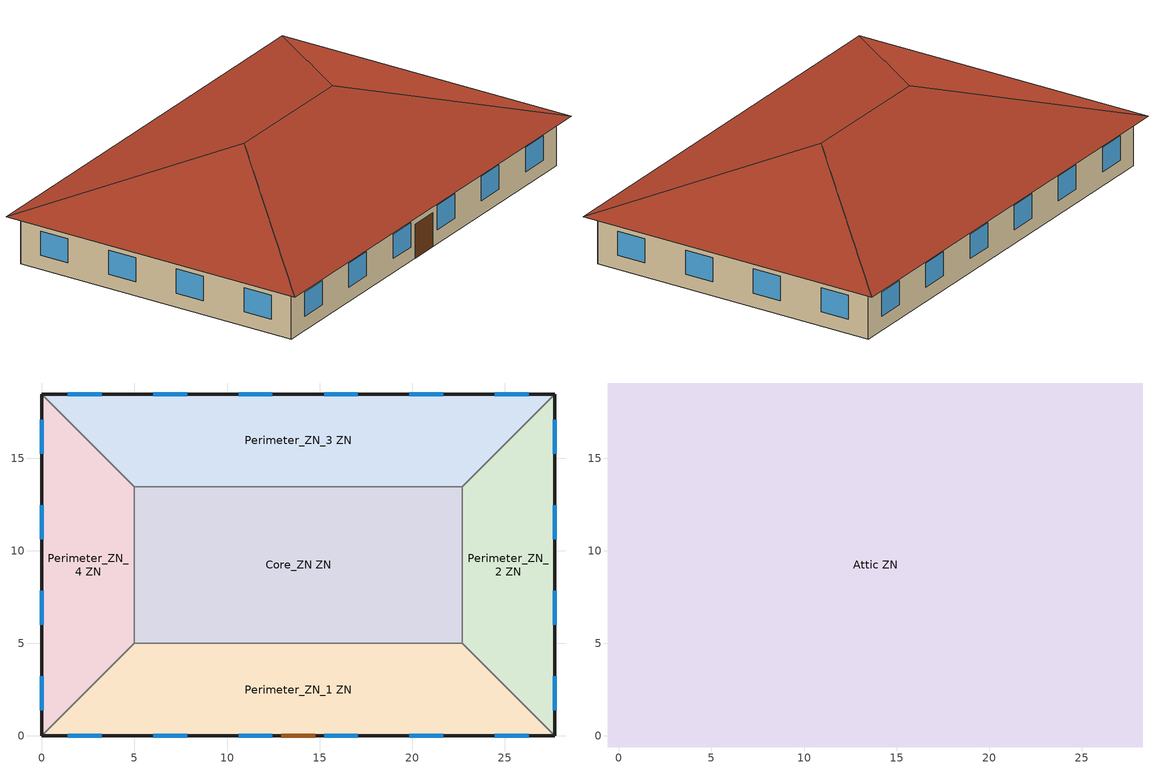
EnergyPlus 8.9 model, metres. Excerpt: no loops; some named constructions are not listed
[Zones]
Core_ZN ZN
 floor ground (Typical Insulated Carpeted 6in Slab Floor): 22.69,13.46 22.69,5 5,5 5,13.46 z0
 wall to Perimeter_ZN_2 ZN (Typical Interior Wall): 22.69,5 22.69,13.46 z0:3.05
 wall to Perimeter_ZN_3 ZN (Typical Interior Wall): 22.69,13.46 5,13.46 z0:3.05
 wall to Perimeter_ZN_1 ZN (Typical Interior Wall): 5,5 22.69,5 z0:3.05
 wall to Perimeter_ZN_4 ZN (Typical Interior Wall): 5,13.46 5,5 z0:3.05
Perimeter_ZN_1 ZN
 floor ground (Typical Insulated Carpeted 6in Slab Floor): 22.69,5 27.69,0 0,0 5,5 z0
 wall outside (Typical Insulated Wood Framed Exterior Wall R-11.24): 0,0 27.69,0 z0:3.05
 wall to Perimeter_ZN_2 ZN (Typical Interior Wall): 27.69,0 22.69,5 z0:3.05
 wall to Perimeter_ZN_4 ZN (Typical Interior Wall): 5,5 0,0 z0:3.05
 window (U 0.57 SHGC 0.49 Dbl Blue 6mm/6mm Air): 1.39,0 3.22,0 / 6.01,0 7.84,0 / 10.62,0 12.45,0 / 15.24,0 17.07,0 / 19.85,0 21.68,0 / 24.47,0 26.3,0 z0.9:2.42
 door (Typical Insulated Metal Door R-1.43): 12.93,0 14.76,0 z0:2.13
Perimeter_ZN_2 ZN
 floor ground (Typical Insulated Carpeted 6in Slab Floor): 27.69,18.46 27.69,0 22.69,5 22.69,13.46 z0
 wall outside (Typical Insulated Wood Framed Exterior Wall R-11.24): 27.69,0 27.69,18.46 z0:3.05
 wall to Perimeter_ZN_3 ZN (Typical Interior Wall): 27.69,18.46 22.69,13.46 z0:3.05
 window (U 0.57 SHGC 0.49 Dbl Blue 6mm/6mm Air): 27.69,1.39 27.69,3.22 / 27.69,6.01 27.69,7.84 / 27.69,10.62 27.69,12.45 / 27.69,15.24 27.69,17.07 z0.9:2.42
Perimeter_ZN_3 ZN
 floor ground (Typical Insulated Carpeted 6in Slab Floor): 27.69,18.46 22.69,13.46 5,13.46 0,18.46 z0
 wall outside (Typical Insulated Wood Framed Exterior Wall R-11.24): 27.69,18.46 0,18.46 z0:3.05
 wall to Perimeter_ZN_4 ZN (Typical Interior Wall): 0,18.46 5,13.46 z0:3.05
 window (U 0.57 SHGC 0.49 Dbl Blue 6mm/6mm Air): 26.3,18.46 24.47,18.46 / 21.68,18.46 19.85,18.46 / 17.07,18.46 15.24,18.46 / 12.45,18.46 10.62,18.46 / 7.84,18.46 6.01,18.46 / 3.22,18.46 1.39,18.46 z0.9:2.42
Perimeter_ZN_4 ZN
 floor ground (Typical Insulated Carpeted 6in Slab Floor): 0,18.46 5,13.46 5,5 0,0 z0
 wall outside (Typical Insulated Wood Framed Exterior Wall R-11.24): 0,18.46 0,0 z0:3.05
 window (U 0.57 SHGC 0.49 Dbl Blue 6mm/6mm Air): 0,17.07 0,15.24 / 0,12.45 0,10.62 / 0,7.84 0,6.01 / 0,3.22 0,1.39 z0.9:2.42
Attic ZN
 floor outside (Typical Insulated Exterior Mass Floor R-13.51): 28.29,19.06 28.29,-0.6 27.69,0 27.69,18.46 z3.05; 28.29,19.06 27.69,18.46 0,18.46 -0.6,19.06 z3.05; 27.69,0 28.29,-0.6 -0.6,-0.6 0,0 z3.05; -0.6,19.06 0,18.46 0,0 -0.6,-0.6 z3.05
 floor to Core_ZN ZN (Typical Interior Floor): 22.69,13.46 22.69,5 5,5 5,13.46 z3.05
 floor to Perimeter_ZN_2 ZN (Typical Interior Floor): 27.69,18.46 27.69,0 22.69,5 22.69,13.46 z3.05
 floor to Perimeter_ZN_3 ZN (Typical Interior Floor): 27.69,18.46 22.69,13.46 5,13.46 0,18.46 z3.05
 floor to Perimeter_ZN_1 ZN (Typical Interior Floor): 22.69,5 27.69,0 0,0 5,5 z3.05
 floor to Perimeter_ZN_4 ZN (Typical Interior Floor): 0,18.46 5,13.46 5,5 0,0 z3.05
 roof outside (Typical Wood Joist Attic Floor R-29.41): 18.46,9.23,6.33 28.29,-0.6,3.05 28.29,19.06,3.05; 18.46,9.23,6.33 28.29,19.06,3.05 -0.6,19.06,3.05 9.23,9.23,6.33; 9.23,9.23,6.33 -0.6,-0.6,3.05 28.29,-0.6,3.05 18.46,9.23,6.33; 9.23,9.23,6.33 -0.6,19.06,3.05 -0.6,-0.6,3.05
[MaterialProperty:GlazingSpectralData] Wavelength 1 {micron}=0.3; transmittance 1=0; front reflectance 1=0.04; back reflectance 1=0.04; Wavelength 2 {micron}=0.305; transmittance 2=0; front reflectance 2=0.04; back reflectance 2=0.04; Wavelength 3 {micron}=0.31; transmittance 3=0; front reflectance 3=0.04; back reflectance 3=0.04; Wavelength 4 {micron}=0.315; transmittance 4=0; front reflectance 4=0.04; back reflectance 4=0.04; Wavelength 5 {micron}=0.32; transmittance 5=0; front reflectance 5=0.04; back reflectance 5=0.04; Wavelength 6 {micron}=0.325; transmittance 6=0; front reflectance 6=0.04; back reflectance 6=0.04; Wavelength 7 {micron}=0.33; transmittance 7=0; front reflectance 7=0.04; back reflectance 7=0.04; Wavelength 8 {micron}=0.335; transmittance 8=0; front reflectance 8=0.04; back reflectance 8=0.04; Wavelength 9 {micron}=0.34; transmittance 9=0; front reflectance 9=0.04; back reflectance 9=0.04; Wavelength 10 {micron}=0.345; transmittance 10=0; front reflectance 10=0.04; back reflectance 10=0.04; Wavelength 11 {micron}=0.35; transmittance 11=0; front reflectance 11=0.04; back reflectance 11=0.04; Wavelength 12 {micron}=0.355; front reflectance 12=0.04; back reflectance 12=0.04; Wavelength 13 {micron}=0.36; front reflectance 13=0.04; back reflectance 13=0.04; Wavelength 14 {micron}=0.365; front reflectance 14=0.04; back reflectance 14=0.04; Wavelength 15 {micron}=0.37; front reflectance 15=0.04; back reflectance 15=0.04; Wavelength 16 {micron}=0.375; transmittance 16=0.001; front reflectance 16=0.04; back reflectance 16=0.04; Wavelength 17 {micron}=0.38; transmittance 17=0.001; front reflectance 17=0.04; back reflectance 17=0.04; Wavelength 18 {micron}=0.385; transmittance 18=0.002; front reflectance 18=0.04; back reflectance 18=0.04; Wavelength 19 {micron}=0.39; front reflectance 19=0.04; back reflectance 19=0.04; Wavelength 20 {micron}=0.395; front reflectance 20=0.041; back reflectance 20=0.041; Wavelength 21 {micron}=0.4; Wavelength 22 {micron}=0.405; Wavelength 23 {micron}=0.41; Wavelength 24 {micron}=0.415; Wavelength 25 {micron}=0.42; Wavelength 26 {micron}=0.425; Wavelength 27 {micron}=0.43; Wavelength 28 {micron}=0.435; Wavelength 29 {micron}=0.44; Wavelength 30 {micron}=0.445; Wavelength 31 {micron}=0.45; Wavelength 32 {micron}=0.455; Wavelength 33 {micron}=0.46; Wavelength 34 {micron}=0.465; Wavelength 35 {micron}=0.47; Wavelength 36 {micron}=0.475; Wavelength 37 {micron}=0.48; Wavelength 38 {micron}=0.485; Wavelength 39 {micron}=0.49; Wavelength 40 {micron}=0.495; Wavelength 41 {micron}=0.5; Wavelength 42 {micron}=0.505; Wavelength 43 {micron}=0.51; Wavelength 44 {micron}=0.515; Wavelength 45 {micron}=0.52; Wavelength 46 {micron}=0.525; Wavelength 47 {micron}=0.53; Wavelength 48 {micron}=0.535; Wavelength 49 {micron}=0.54; Wavelength 50 {micron}=0.545; Wavelength 51 {micron}=0.55; Wavelength 52 {micron}=0.555; Wavelength 53 {micron}=0.56; Wavelength 54 {micron}=0.565; Wavelength 55 {micron}=0.57; Wavelength 56 {micron}=0.575; Wavelength 57 {micron}=0.58; Wavelength 58 {micron}=0.585; Wavelength 59 {micron}=0.59; Wavelength 60 {micron}=0.595; Wavelength 61 {micron}=0.6; Wavelength 62 {micron}=0.605; Wavelength 63 {micron}=0.61; Wavelength 64 {micron}=0.615; Wavelength 65 {micron}=0.62; Wavelength 66 {micron}=0.625; Wavelength 67 {micron}=0.63; Wavelength 68 {micron}=0.635; Wavelength 69 {micron}=0.64; Wavelength 70 {micron}=0.645; Wavelength 71 {micron}=0.65; Wavelength 72 {micron}=0.655; Wavelength 73 {micron}=0.66; Wavelength 74 {micron}=0.665; Wavelength 75 {micron}=0.67; Wavelength 76 {micron}=0.675; Wavelength 77 {micron}=0.68; Wavelength 78 {micron}=0.685; Wavelength 79 {micron}=0.69; Wavelength 80 {micron}=0.695; Wavelength 81 {micron}=0.7; Wavelength 82 {micron}=0.705; Wavelength 83 {micron}=0.71; Wavelength 84 {micron}=0.715; Wavelength 85 {micron}=0.72; Wavelength 86 {micron}=0.725; Wavelength 87 {micron}=0.73; Wavelength 88 {micron}=0.735; Wavelength 89 {micron}=0.74; Wavelength 90 {micron}=0.745; Wavelength 91 {micron}=0.75; Wavelength 92 {micron}=0.755; Wavelength 93 {micron}=0.76; Wavelength 94 {micron}=0.765; Wavelength 95 {micron}=0.77; Wavelength 96 {micron}=0.775; Wavelength 97 {micron}=0.78; Wavelength 98 {micron}=0.785; front reflectance 98=0.065; back reflectance 98=0.065; Wavelength 99 {micron}=0.79; Wavelength 100 {micron}=0.795; Wavelength 101 {micron}=0.8; Wavelength 102 {micron}=0.805; Wavelength 103 {micron}=0.81; front reflectance 103=0.066; back reflectance 103=0.066; Wavelength 104 {micron}=0.815; front reflectance 104=0.066; back reflectance 104=0.066; Wavelength 105 {micron}=0.82; front reflectance 105=0.066; back reflectance 105=0.066; Wavelength 106 {micron}=0.825; front reflectance 106=0.066; back reflectance 106=0.066; Wavelength 107 {micron}=0.83; front reflectance 107=0.066; back reflectance 107=0.066; Wavelength 108 {micron}=0.835; front reflectance 108=0.066; back reflectance 108=0.066; Wavelength 109 {micron}=0.84; front reflectance 109=0.066; back reflectance 109=0.066; Wavelength 110 {micron}=0.845; front reflectance 110=0.066; back reflectance 110=0.066; Wavelength 111 {micron}=0.85; front reflectance 111=0.066; back reflectance 111=0.066; Wavelength 112 {micron}=0.855; front reflectance 112=0.066; back reflectance 112=0.066; Wavelength 113 {micron}=0.86; front reflectance 113=0.066; back reflectance 113=0.066; Wavelength 114 {micron}=0.865; front reflectance 114=0.066; back reflectance 114=0.066; Wavelength 115 {micron}=0.87; front reflectance 115=0.066; back reflectance 115=0.066; Wavelength 116 {micron}=0.875; Wavelength 117 {micron}=0.88; Wavelength 118 {micron}=0.885; Wavelength 119 {micron}=0.89; Wavelength 120 {micron}=0.895; Wavelength 121 {micron}=0.9; front reflectance 121=0.065; back reflectance 121=0.065; Wavelength 122 {micron}=0.905; Wavelength 123 {micron}=0.91; Wavelength 124 {micron}=0.915; front reflectance 124=0.064; back reflectance 124=0.064; Wavelength 125 {micron}=0.92; front reflectance 125=0.064; back reflectance 125=0.064; Wavelength 126 {micron}=0.925; Wavelength 127 {micron}=0.93; Wavelength 128 {micron}=0.935; Wavelength 129 {micron}=0.94; Wavelength 130 {micron}=0.945; front reflectance 130=0.063; back reflectance 130=0.063; Wavelength 131 {micron}=0.95; front reflectance 131=0.063; back reflectance 131=0.063; Wavelength 132 {micron}=0.955; Wavelength 133 {micron}=0.96; Wavelength 134 {micron}=0.965; Wavelength 135 {micron}=0.97; front reflectance 135=0.062; back reflectance 135=0.062; Wavelength 136 {micron}=0.975; Wavelength 137 {micron}=0.98; Wavelength 138 {micron}=0.985; Wavelength 139 {micron}=0.99; Wavelength 140 {micron}=0.995; Wavelength 141 {micron}=1; front reflectance 141=0.061; back reflectance 141=0.061; Wavelength 142 {micron}=1.005; Wavelength 143 {micron}=1.01; Wavelength 144 {micron}=1.015; Wavelength 145 {micron}=1.02; Wavelength 146 {micron}=1.025; Wavelength 147 {micron}=1.03; Wavelength 148 {micron}=1.035; Wavelength 149 {micron}=1.04; Wavelength 150 {micron}=1.045; Wavelength 151 {micron}=1.05; Wavelength 152 {micron}=1.055; Wavelength 153 {micron}=1.06; Wavelength 154 {micron}=1.065; Wavelength 155 {micron}=1.07; front reflectance 155=0.062; back reflectance 155=0.062; Wavelength 156 {micron}=1.075; Wavelength 157 {micron}=1.08; Wavelength 158 {micron}=1.085; Wavelength 159 {micron}=1.09; front reflectance 159=0.063; back reflectance 159=0.063; Wavelength 160 {micron}=1.095; Wavelength 161 {micron}=1.1; Wavelength 162 {micron}=1.105; Wavelength 163 {micron}=1.11; front reflectance 163=0.064; back reflectance 163=0.064; Wavelength 164 {micron}=1.115; Wavelength 165 {micron}=1.12; Wavelength 166 {micron}=1.125; Wavelength 167 {micron}=1.13; front reflectance 167=0.065; back reflectance 167=0.065; Wavelength 168 {micron}=1.135; front reflectance 168=0.065; back reflectance 168=0.065; Wavelength 169 {micron}=1.14; front reflectance 169=0.065; back reflectance 169=0.065; Wavelength 170 {micron}=1.145; transmittance 170=0.637; front reflectance 170=0.065; back reflectance 170=0.065; Wavelength 171 {micron}=1.15; transmittance 171=0.634; front reflectance 171=0.065; back reflectance 171=0.065; Wavelength 172 {micron}=1.155; transmittance 172=0.632; front reflectance 172=0.065; back reflectance 172=0.065; Wavelength 173 {micron}=1.16; transmittance 173=0.632; front reflectance 173=0.065; back reflectance 173=0.065; Wavelength 174 {micron}=1.165; transmittance 174=0.631; front reflectance 174=0.065; back reflectance 174=0.065; Wavelength 175 {micron}=1.17; transmittance 175=0.627; front reflectance 175=0.065; back reflectance 175=0.065; Wavelength 176 {micron}=1.175; transmittance 176=0.624; front reflectance 176=0.065; back reflectance 176=0.065; Wavelength 177 {micron}=1.18; transmittance 177=0.618; front reflectance 177=0.065; back reflectance 177=0.065; Wavelength 178 {micron}=1.185; transmittance 178=0.611; front reflectance 178=0.064; back reflectance 178=0.064; Wavelength 179 {micron}=1.19; transmittance 179=0.601; front reflectance 179=0.064; back reflectance 179=0.064; Wavelength 180 {micron}=1.195; transmittance 180=0.6; front reflectance 180=0.064; back reflectance 180=0.064; Wavelength 181 {micron}=1.2; transmittance 181=0.605; front reflectance 181=0.064; back reflectance 181=0.064; Wavelength 182 {micron}=1.205; transmittance 182=0.611; front reflectance 182=0.064; back reflectance 182=0.064; Wavelength 183 {micron}=1.21; transmittance 183=0.619; front reflectance 183=0.065; back reflectance 183=0.065; Wavelength 184 {micron}=1.215; transmittance 184=0.625; front reflectance 184=0.065; back reflectance 184=0.065; Wavelength 185 {micron}=1.22; transmittance 185=0.634; front reflectance 185=0.065; back reflectance 185=0.065; Wavelength 186 {micron}=1.225; transmittance 186=0.64; front reflectance 186=0.066; back reflectance 186=0.066; Wavelength 187 {micron}=1.23; transmittance 187=0.644; front reflectance 187=0.066; back reflectance 187=0.066; Wavelength 188 {micron}=1.235; transmittance 188=0.647; front reflectance 188=0.066; back reflectance 188=0.066; Wavelength 189 {micron}=1.24; transmittance 189=0.65; front reflectance 189=0.066; back reflectance 189=0.066; Wavelength 190 {micron}=1.245; transmittance 190=0.653; front reflectance 190=0.066; back reflectance 190=0.066; Wavelength 191 {micron}=1.25; transmittance 191=0.656; front reflectance 191=0.066; back reflectance 191=0.066; Wavelength 192 {micron}=1.255; transmittance 192=0.658; front reflectance 192=0.066; back reflectance 192=0.066; Wavelength 193 {micron}=1.26; transmittance 193=0.661; front reflectance 193=0.066; back reflectance 193=0.066; Wavelength 194 {micron}=1.265; transmittance 194=0.662; front reflectance 194=0.066; back reflectance 194=0.066; Wavelength 195 {micron}=1.27; transmittance 195=0.667; front reflectance 195=0.067; back reflectance 195=0.067; Wavelength 196 {micron}=1.275; transmittance 196=0.668; front reflectance 196=0.067; back reflectance 196=0.067; Wavelength 197 {micron}=1.28; transmittance 197=0.671; front reflectance 197=0.067; back reflectance 197=0.067; Wavelength 198 {micron}=1.285; transmittance 198=0.675; front reflectance 198=0.067; back reflectance 198=0.067; Wavelength 199 {micron}=1.29; transmittance 199=0.678; front reflectance 199=0.067; back reflectance 199=0.067; Wavelength 200 {micron}=1.295; transmittance 200=0.679; front reflectance 200=0.067; back reflectance 200=0.067; Wavelength 201 {micron}=1.3; transmittance 201=0.682; front reflectance 201=0.067; back reflectance 201=0.067; Wavelength 202 {micron}=1.305; transmittance 202=0.684; front reflectance 202=0.067; back reflectance 202=0.067; Wavelength 203 {micron}=1.31; transmittance 203=0.687; front reflectance 203=0.067; back reflectance 203=0.067; Wavelength 204 {micron}=1.315; transmittance 204=0.689; front reflectance 204=0.068; back reflectance 204=0.068; Wavelength 205 {micron}=1.32; transmittance 205=0.692; front reflectance 205=0.068; back reflectance 205=0.068; Wavelength 206 {micron}=1.325; transmittance 206=0.693; front reflectance 206=0.068; back reflectance 206=0.068; Wavelength 207 {micron}=1.33; transmittance 207=0.695; front reflectance 207=0.068; back reflectance 207=0.068; Wavelength 208 {micron}=1.335; transmittance 208=0.697; front reflectance 208=0.068; back reflectance 208=0.068; Wavelength 209 {micron}=1.34; transmittance 209=0.698; front reflectance 209=0.068; back reflectance 209=0.068; Wavelength 210 {micron}=1.345; transmittance 210=0.698; front reflectance 210=0.068; back reflectance 210=0.068; Wavelength 211 {micron}=1.35; transmittance 211=0.698; front reflectance 211=0.068; back reflectance 211=0.068; Wavelength 212 {micron}=1.355; transmittance 212=0.695; front reflectance 212=0.068; back reflectance 212=0.068; Wavelength 213 {micron}=1.36; transmittance 213=0.692; front reflectance 213=0.068; back reflectance 213=0.068; Wavelength 214 {micron}=1.365; transmittance 214=0.692; front reflectance 214=0.068; back reflectance 214=0.068; Wavelength 215 {micron}=1.37; transmittance 215=0.687; front reflectance 215=0.067; back reflectance 215=0.067; Wavelength 216 {micron}=1.375; transmittance 216=0.682; front reflectance 216=0.067; back reflectance 216=0.067; Wavelength 217 {micron}=1.38; transmittance 217=0.676; front reflectance 217=0.067; back reflectance 217=0.067; Wavelength 218 {micron}=1.385; transmittance 218=0.678; front reflectance 218=0.067; back reflectance 218=0.067; Wavelength 219 {micron}=1.39; transmittance 219=0.676; front reflectance 219=0.067; back reflectance 219=0.067; Wavelength 220 {micron}=1.395; transmittance 220=0.675; front reflectance 220=0.067; back reflectance 220=0.067; Wavelength 221 {micron}=1.4; transmittance 221=0.676; front reflectance 221=0.067; back reflectance 221=0.067; Wavelength 222 {micron}=1.405; transmittance 222=0.675; front reflectance 222=0.067; back reflectance 222=0.067; Wavelength 223 {micron}=1.41; transmittance 223=0.671; front reflectance 223=0.067; back reflectance 223=0.067; Wavelength 224 {micron}=1.415; transmittance 224=0.67; front reflectance 224=0.067; back reflectance 224=0.067; Wavelength 225 {micron}=1.42; transmittance 225=0.673; front reflectance 225=0.067; back reflectance 225=0.067; Wavelength 226 {micron}=1.425; transmittance 226=0.671; front reflectance 226=0.067; back reflectance 226=0.067; Wavelength 227 {micron}=1.43; transmittance 227=0.668; front reflectance 227=0.067; back reflectance 227=0.067; Wavelength 228 {micron}=1.435; transmittance 228=0.67; front reflectance 228=0.067; back reflectance 228=0.067; Wavelength 229 {micron}=1.44; transmittance 229=0.67; front reflectance 229=0.067; back reflectance 229=0.067; Wavelength 230 {micron}=1.445; transmittance 230=0.668; front reflectance 230=0.067; back reflectance 230=0.067; Wavelength 231 {micron}=1.45; transmittance 231=0.67; front reflectance 231=0.067; back reflectance 231=0.067; Wavelength 232 {micron}=1.455; transmittance 232=0.67; front reflectance 232=0.067; back reflectance 232=0.067; Wavelength 233 {micron}=1.46; transmittance 233=0.673; front reflectance 233=0.067; back reflectance 233=0.067; Wavelength 234 {micron}=1.465; transmittance 234=0.676; front reflectance 234=0.067; back reflectance 234=0.067; Wavelength 235 {micron}=1.47; transmittance 235=0.681; front reflectance 235=0.067; back reflectance 235=0.067; Wavelength 236 {micron}=1.475; transmittance 236=0.684; front reflectance 236=0.067; back reflectance 236=0.067; Wavelength 237 {micron}=1.48; transmittance 237=0.689; front reflectance 237=0.068; back reflectance 237=0.068; Wavelength 238 {micron}=1.485; transmittance 238=0.69; front reflectance 238=0.068; back reflectance 238=0.068; Wavelength 239 {micron}=1.49; transmittance 239=0.695; front reflectance 239=0.068; back reflectance 239=0.068; Wavelength 240 {micron}=1.495; transmittance 240=0.698; front reflectance 240=0.068; back reflectance 240=0.068; Wavelength 241 {micron}=1.5; transmittance 241=0.703; front reflectance 241=0.068; back reflectance 241=0.068; Wavelength 242 {micron}=1.505; transmittance 242=0.706; front reflectance 242=0.068; back reflectance 242=0.068; Wavelength 243 {micron}=1.51; transmittance 243=0.711; front reflectance 243=0.068; back reflectance 243=0.068; Wavelength 244 {micron}=1.515; transmittance 244=0.714; front reflectance 244=0.069; back reflectance 244=0.069; Wavelength 245 {micron}=1.52; transmittance 245=0.718; front reflectance 245=0.069; back reflectance 245=0.069; Wavelength 246 {micron}=1.525; transmittance 246=0.719; front reflectance 246=0.069; back reflectance 246=0.069; Wavelength 247 {micron}=1.53; transmittance 247=0.724; front reflectance 247=0.069; back reflectance 247=0.069; Wavelength 248 {micron}=1.535; transmittance 248=0.724; front reflectance 248=0.069; back reflectance 248=0.069; Wavelength 249 {micron}=1.54; transmittance 249=0.728; front reflectance 249=0.069; back reflectance 249=0.069; Wavelength 250 {micron}=1.545; transmittance 250=0.728; front reflectance 250=0.069; back reflectance 250=0.069; Wavelength 251 {micron}=1.55; transmittance 251=0.728; front reflectance 251=0.069; back reflectance 251=0.069; Wavelength 252 {micron}=1.555; transmittance 252=0.728; front reflectance 252=0.069; back reflectance 252=0.069; Wavelength 253 {micron}=1.56; transmittance 253=0.728; front reflectance 253=0.069; back reflectance 253=0.069; Wavelength 254 {micron}=1.565; transmittance 254=0.728; front reflectance 254=0.069; back reflectance 254=0.069; Wavelength 255 {micron}=1.57; transmittance 255=0.728; front reflectance 255=0.069; back reflectance 255=0.069; Wavelength 256 {micron}=1.575; transmittance 256=0.728; front reflectance 256=0.069; back reflectance 256=0.069; Wavelength 257 {micron}=1.58; transmittance 257=0.729; front reflectance 257=0.069; back reflectance 257=0.069; Wavelength 258 {micron}=1.585; transmittance 258=0.731; front reflectance 258=0.069; back reflectance 258=0.069; Wavelength 259 {micron}=1.59; transmittance 259=0.733; front reflectance 259=0.069; back reflectance 259=0.069; Wavelength 260 {micron}=1.595; transmittance 260=0.735; front reflectance 260=0.069; back reflectance 260=0.069; Wavelength 261 {micron}=1.6; transmittance 261=0.736; front reflectance 261=0.069; back reflectance 261=0.069; Wavelength 262 {micron}=1.605; transmittance 262=0.738; front reflectance 262=0.07; back reflectance 262=0.07; Wavelength 263 {micron}=1.61; transmittance 263=0.74; front reflectance 263=0.07; back reflectance 263=0.07; Wavelength 264 {micron}=1.615; transmittance 264=0.741; front reflectance 264=0.07; back reflectance 264=0.07; Wavelength 265 {micron}=1.62; transmittance 265=0.741; front reflectance 265=0.07; back reflectance 265=0.07; Wavelength 266 {micron}=1.625; transmittance 266=0.741; front reflectance 266=0.07; back reflectance 266=0.07; Wavelength 267 {micron}=1.63; transmittance 267=0.741; front reflectance 267=0.07; back reflectance 267=0.07; Wavelength 268 {micron}=1.635; transmittance 268=0.741; front reflectance 268=0.07; back reflectance 268=0.07; Wavelength 269 {micron}=1.64; transmittance 269=0.741; front reflectance 269=0.07; back reflectance 269=0.07; Wavelength 270 {micron}=1.645; transmittance 270=0.743; front reflectance 270=0.07; back reflectance 270=0.07; Wavelength 271 {micron}=1.65; transmittance 271=0.741; front reflectance 271=0.07; back reflectance 271=0.07; Wavelength 272 {micron}=1.655; transmittance 272=0.74; front reflectance 272=0.07; back reflectance 272=0.07; Wavelength 273 {micron}=1.66; transmittance 273=0.736; front reflectance 273=0.069; back reflectance 273=0.069; Wavelength 274 {micron}=1.665; transmittance 274=0.735; front reflectance 274=0.069; back reflectance 274=0.069; Wavelength 275 {micron}=1.67; transmittance 275=0.724; front reflectance 275=0.069; back reflectance 275=0.069; Wavelength 276 {micron}=1.675; transmittance 276=0.716; front reflectance 276=0.069; back reflectance 276=0.069; Wavelength 277 {micron}=1.68; transmittance 277=0.698; front reflectance 277=0.068; back reflectance 277=0.068; Wavelength 278 {micron}=1.685; transmittance 278=0.673; front reflectance 278=0.067; back reflectance 278=0.067; Wavelength 279 {micron}=1.69; transmittance 279=0.608; front reflectance 279=0.064; back reflectance 279=0.064; Wavelength 280 {micron}=1.695; transmittance 280=0.574; front reflectance 280=0.063; back reflectance 280=0.063; Wavelength 281 {micron}=1.7; transmittance 281=0.521; front reflectance 281=0.061; back reflectance 281=0.061; Wavelength 282 {micron}=1.705; transmittance 282=0.493; front reflectance 282=0.06; back reflectance 282=0.06; Wavelength 283 {micron}=1.71; transmittance 283=0.499; front reflectance 283=0.06; back reflectance 283=0.06; Wavelength 284 {micron}=1.715; transmittance 284=0.507; front reflectance 284=0.06; back reflectance 284=0.06; Wavelength 285 {micron}=1.72; transmittance 285=0.512; front reflectance 285=0.06; back reflectance 285=0.06; Wavelength 286 {micron}=1.725; transmittance 286=0.526; front reflectance 286=0.061; back reflectance 286=0.061; Wavelength 287 {micron}=1.73; transmittance 287=0.548; front reflectance 287=0.062; back reflectance 287=0.062; Wavelength 288 {micron}=1.735; transmittance 288=0.546; front reflectance 288=0.062; back reflectance 288=0.062; Wavelength 289 {micron}=1.74; transmittance 289=0.533; front reflectance 289=0.061; back reflectance 289=0.061; Wavelength 290 {micron}=1.745; transmittance 290=0.527; front reflectance 290=0.061; back reflectance 290=0.061; Wavelength 291 {micron}=1.75; transmittance 291=0.522; front reflectance 291=0.061; back reflectance 291=0.061; Wavelength 292 {micron}=1.755; transmittance 292=0.53; front reflectance 292=0.061; back reflectance 292=0.061; Wavelength 293 {micron}=1.76; transmittance 293=0.552; front reflectance 293=0.062; back reflectance 293=0.062; Wavelength 294 {micron}=1.765; transmittance 294=0.568; front reflectance 294=0.063; back reflectance 294=0.063; Wavelength 295 {micron}=1.77; transmittance 295=0.589; front reflectance 295=0.064; back reflectance 295=0.064; Wavelength 296 {micron}=1.775; transmittance 296=0.6; front reflectance 296=0.064; back reflectance 296=0.064; Wavelength 297 {micron}=1.78; transmittance 297=0.619; front reflectance 297=0.065; back reflectance 297=0.065; Wavelength 298 {micron}=1.785; transmittance 298=0.625; front reflectance 298=0.065; back reflectance 298=0.065; Wavelength 299 {micron}=1.79; transmittance 299=0.63; front reflectance 299=0.065; back reflectance 299=0.065; Wavelength 300 {micron}=1.795; transmittance 300=0.632; front reflectance 300=0.065; back reflectance 300=0.065; Wavelength 301 {micron}=1.8; transmittance 301=0.635; front reflectance 301=0.065; back reflectance 301=0.065; Wavelength 302 {micron}=1.805; transmittance 302=0.637; front reflectance 302=0.065; back reflectance 302=0.065; Wavelength 303 {micron}=1.81; transmittance 303=0.638; front reflectance 303=0.066; back reflectance 303=0.066; Wavelength 304 {micron}=1.815; transmittance 304=0.638; front reflectance 304=0.066; back reflectance 304=0.066; Wavelength 305 {micron}=1.82; transmittance 305=0.638; front reflectance 305=0.066; back reflectance 305=0.066; Wavelength 306 {micron}=1.825; transmittance 306=0.64; front reflectance 306=0.066; back reflectance 306=0.066; Wavelength 307 {micron}=1.83; transmittance 307=0.646; front reflectance 307=0.066; back reflectance 307=0.066; Wavelength 308 {micron}=1.835; transmittance 308=0.649; front reflectance 308=0.066; back reflectance 308=0.066; Wavelength 309 {micron}=1.84; transmittance 309=0.656; front reflectance 309=0.066; back reflectance 309=0.066; Wavelength 310 {micron}=1.845; transmittance 310=0.658; front reflectance 310=0.066; back reflectance 310=0.066; Wavelength 311 {micron}=1.85; transmittance 311=0.667; front reflectance 311=0.067; back reflectance 311=0.067; Wavelength 312 {micron}=1.855; transmittance 312=0.673; front reflectance 312=0.067; back reflectance 312=0.067; Wavelength 313 {micron}=1.86; transmittance 313=0.681; front reflectance 313=0.067; back reflectance 313=0.067; Wavelength 314 {micron}=1.865; transmittance 314=0.681; front reflectance 314=0.067; back reflectance 314=0.067; Wavelength 315 {micron}=1.87; transmittance 315=0.684; front reflectance 315=0.067; back reflectance 315=0.067; Wavelength 316 {micron}=1.875; transmittance 316=0.687; front reflectance 316=0.067; back reflectance 316=0.067; Wavelength 317 {micron}=1.88; transmittance 317=0.687; front reflectance 317=0.067; back reflectance 317=0.067; Wavelength 318 {micron}=1.885; transmittance 318=0.685; front reflectance 318=0.067; back reflectance 318=0.067; Wavelength 319 {micron}=1.89; transmittance 319=0.685; front reflectance 319=0.067; back reflectance 319=0.067; Wavelength 320 {micron}=1.895; transmittance 320=0.685; front reflectance 320=0.067; back reflectance 320=0.067; Wavelength 321 {micron}=1.9; transmittance 321=0.689; front reflectance 321=0.068; back reflectance 321=0.068; Wavelength 322 {micron}=1.905; transmittance 322=0.682; front reflectance 322=0.067; back reflectance 322=0.067; Wavelength 323 {micron}=1.91; transmittance 323=0.682; front reflectance 323=0.067; back reflectance 323=0.067; Wavelength 324 {micron}=1.915; transmittance 324=0.679; front reflectance 324=0.067; back reflectance 324=0.067; Wavelength 325 {micron}=1.92; transmittance 325=0.681; front reflectance 325=0.067; back reflectance 325=0.067; Wavelength 326 {micron}=1.925; transmittance 326=0.678; front reflectance 326=0.067; back reflectance 326=0.067; Wavelength 327 {micron}=1.93; transmittance 327=0.679; front reflectance 327=0.067; back reflectance 327=0.067; Wavelength 328 {micron}=1.935; transmittance 328=0.679; front reflectance 328=0.067; back reflectance 328=0.067; Wavelength 329 {micron}=1.94; transmittance 329=0.679; front reflectance 329=0.067; back reflectance 329=0.067; Wavelength 330 {micron}=1.945; transmittance 330=0.681; front reflectance 330=0.067; back reflectance 330=0.067; Wavelength 331 {micron}=1.95; transmittance 331=0.684; front reflectance 331=0.067; back reflectance 331=0.067; Wavelength 332 {micron}=1.955; transmittance 332=0.685; front reflectance 332=0.067; back reflectance 332=0.067; Wavelength 333 {micron}=1.96; transmittance 333=0.687; front reflectance 333=0.067; back reflectance 333=0.067; Wavelength 334 {micron}=1.965; transmittance 334=0.685; front reflectance 334=0.067; back reflectance 334=0.067; Wavelength 335 {micron}=1.97; transmittance 335=0.685; front reflectance 335=0.067; back reflectance 335=0.067; Wavelength 336 {micron}=1.975; transmittance 336=0.687; front reflectance 336=0.067; back reflectance 336=0.067; Wavelength 337 {micron}=1.98; transmittance 337=0.684; front reflectance 337=0.067; back reflectance 337=0.067; Wavelength 338 {micron}=1.985; transmittance 338=0.684; front reflectance 338=0.067; back reflectance 338=0.067; Wavelength 339 {micron}=1.99; transmittance 339=0.682; front reflectance 339=0.067; back reflectance 339=0.067; Wavelength 340 {micron}=1.995; transmittance 340=0.681; front reflectance 340=0.067; back reflectance 340=0.067; Wavelength 341 {micron}=2; transmittance 341=0.678; front reflectance 341=0.067; back reflectance 341=0.067; Wavelength 342 {micron}=2.005; transmittance 342=0.673; front reflectance 342=0.067; back reflectance 342=0.067; Wavelength 343 {micron}=2.01; transmittance 343=0.662; front reflectance 343=0.066; back reflectance 343=0.066; Wavelength 344 {micron}=2.015; transmittance 344=0.655; front reflectance 344=0.066; back reflectance 344=0.066; Wavelength 345 {micron}=2.02; transmittance 345=0.646; front reflectance 345=0.066; back reflectance 345=0.066; Wavelength 346 {micron}=2.025; transmittance 346=0.638; front reflectance 346=0.066; back reflectance 346=0.066; Wavelength 347 {micron}=2.03; transmittance 347=0.63; front reflectance 347=0.065; back reflectance 347=0.065; Wavelength 348 {micron}=2.035; transmittance 348=0.622; front reflectance 348=0.065; back reflectance 348=0.065; Wavelength 349 {micron}=2.04; transmittance 349=0.614; front reflectance 349=0.065; back reflectance 349=0.065; Wavelength 350 {micron}=2.045; transmittance 350=0.608; front reflectance 350=0.064; back reflectance 350=0.064; Wavelength 351 {micron}=2.05; transmittance 351=0.598; front reflectance 351=0.064; back reflectance 351=0.064; Wavelength 352 {micron}=2.055; transmittance 352=0.593; front reflectance 352=0.064; back reflectance 352=0.064; Wavelength 353 {micron}=2.06; transmittance 353=0.582; front reflectance 353=0.063; back reflectance 353=0.063; Wavelength 354 {micron}=2.065; transmittance 354=0.575; front reflectance 354=0.063; back reflectance 354=0.063; Wavelength 355 {micron}=2.07; transmittance 355=0.569; front reflectance 355=0.063; back reflectance 355=0.063; Wavelength 356 {micron}=2.075; transmittance 356=0.568; front reflectance 356=0.063; back reflectance 356=0.063; Wavelength 357 {micron}=2.08; transmittance 357=0.565; front reflectance 357=0.063; back reflectance 357=0.063; Wavelength 358 {micron}=2.085; transmittance 358=0.565; front reflectance 358=0.063; back reflectance 358=0.063; Wavelength 359 {micron}=2.09; transmittance 359=0.566; front reflectance 359=0.063; back reflectance 359=0.063; Wavelength 360 {micron}=2.095; transmittance 360=0.566; front reflectance 360=0.063; back reflectance 360=0.063; Wavelength 361 {micron}=2.1; transmittance 361=0.57; front reflectance 361=0.063; back reflectance 361=0.063; Wavelength 362 {micron}=2.105; transmittance 362=0.571; front reflectance 362=0.063; back reflectance 362=0.063; Wavelength 363 {micron}=2.11; transmittance 363=0.575; front reflectance 363=0.063; back reflectance 363=0.063; Wavelength 364 {micron}=2.115; transmittance 364=0.577; front reflectance 364=0.063; back reflectance 364=0.063; Wavelength 365 {micron}=2.12; transmittance 365=0.581; front reflectance 365=0.063; back reflectance 365=0.063; Wavelength 366 {micron}=2.125; transmittance 366=0.582; front reflectance 366=0.063; back reflectance 366=0.063; Wavelength 367 {micron}=2.13; transmittance 367=0.582; front reflectance 367=0.063; back reflectance 367=0.063; Wavelength 368 {micron}=2.135; transmittance 368=0.581; front reflectance 368=0.063; back reflectance 368=0.063; Wavelength 369 {micron}=2.14; transmittance 369=0.582; front reflectance 369=0.063; back reflectance 369=0.063; Wavelength 370 {micron}=2.145; transmittance 370=0.583; front reflectance 370=0.063; back reflectance 370=0.063; Wavelength 371 {micron}=2.15; transmittance 371=0.586; front reflectance 371=0.063; back reflectance 371=0.063; Wavelength 372 {micron}=2.155; transmittance 372=0.585; front reflectance 372=0.063; back reflectance 372=0.063; Wavelength 373 {micron}=2.16; transmittance 373=0.585; front reflectance 373=0.063; back reflectance 373=0.063; Wavelength 374 {micron}=2.165; transmittance 374=0.585; front reflectance 374=0.063; back reflectance 374=0.063; Wavelength 375 {micron}=2.17; transmittance 375=0.585; front reflectance 375=0.063; back reflectance 375=0.063; Wavelength 376 {micron}=2.175; transmittance 376=0.585; front reflectance 376=0.063; back reflectance 376=0.063; Wavelength 377 {micron}=2.18; transmittance 377=0.583; front reflectance 377=0.063; back reflectance 377=0.063; Wavelength 378 {micron}=2.185; transmittance 378=0.581; front reflectance 378=0.063; back reflectance 378=0.063; Wavelength 379 {micron}=2.19; transmittance 379=0.573; front reflectance 379=0.063; back reflectance 379=0.063; Wavelength 380 {micron}=2.195; transmittance 380=0.569; front reflectance 380=0.063; back reflectance 380=0.063; Wavelength 381 {micron}=2.2; transmittance 381=0.56; front reflectance 381=0.062; back reflectance 381=0.062; Wavelength 382 {micron}=2.205; transmittance 382=0.556; front reflectance 382=0.062; back reflectance 382=0.062; Wavelength 383 {micron}=2.21; transmittance 383=0.551; front reflectance 383=0.062; back reflectance 383=0.062; Wavelength 384 {micron}=2.215; transmittance 384=0.545; front reflectance 384=0.062; back reflectance 384=0.062; Wavelength 385 {micron}=2.22; transmittance 385=0.532; front reflectance 385=0.061; back reflectance 385=0.061; Wavelength 386 {micron}=2.225; transmittance 386=0.521; front reflectance 386=0.061; back reflectance 386=0.061; Wavelength 387 {micron}=2.23; transmittance 387=0.505; front reflectance 387=0.06; back reflectance 387=0.06; Wavelength 388 {micron}=2.235; transmittance 388=0.486; front reflectance 388=0.059; back reflectance 388=0.059; Wavelength 389 {micron}=2.24; transmittance 389=0.456; front reflectance 389=0.058; back reflectance 389=0.058; Wavelength 390 {micron}=2.245; transmittance 390=0.429; front reflectance 390=0.057; back reflectance 390=0.057; Wavelength 391 {micron}=2.25; transmittance 391=0.375; front reflectance 391=0.055; back reflectance 391=0.055; Wavelength 392 {micron}=2.255; transmittance 392=0.33; front reflectance 392=0.053; back reflectance 392=0.053; Wavelength 393 {micron}=2.26; transmittance 393=0.263; front reflectance 393=0.051; back reflectance 393=0.051; Wavelength 394 {micron}=2.265; transmittance 394=0.22; front reflectance 394=0.049; back reflectance 394=0.049; Wavelength 395 {micron}=2.27; transmittance 395=0.167; front reflectance 395=0.047; back reflectance 395=0.047; Wavelength 396 {micron}=2.275; transmittance 396=0.142; front reflectance 396=0.046; back reflectance 396=0.046; Wavelength 397 {micron}=2.28; transmittance 397=0.111; front reflectance 397=0.044; back reflectance 397=0.044; Wavelength 398 {micron}=2.285; transmittance 398=0.093; front reflectance 398=0.044; back reflectance 398=0.044; Wavelength 399 {micron}=2.29; transmittance 399=0.076; front reflectance 399=0.043; back reflectance 399=0.043; Wavelength 400 {micron}=2.295; transmittance 400=0.063; front reflectance 400=0.043; back reflectance 400=0.043; Wavelength 401 {micron}=2.3; transmittance 401=0.052; front reflectance 401=0.042; back reflectance 401=0.042; Wavelength 402 {micron}=2.305; transmittance 402=0.049; front reflectance 402=0.042; back reflectance 402=0.042; Wavelength 403 {micron}=2.31; transmittance 403=0.057; front reflectance 403=0.042; back reflectance 403=0.042; Wavelength 404 {micron}=2.315; transmittance 404=0.068; front reflectance 404=0.043; back reflectance 404=0.043; Wavelength 405 {micron}=2.32; transmittance 405=0.084; front reflectance 405=0.043; back reflectance 405=0.043; Wavelength 406 {micron}=2.325; transmittance 406=0.089; front reflectance 406=0.044; back reflectance 406=0.044; Wavelength 407 {micron}=2.33; transmittance 407=0.097; front reflectance 407=0.044; back reflectance 407=0.044; Wavelength 408 {micron}=2.335; transmittance 408=0.099; front reflectance 408=0.044; back reflectance 408=0.044; Wavelength 409 {micron}=2.34; transmittance 409=0.1; front reflectance 409=0.044; back reflectance 409=0.044; Wavelength 410 {micron}=2.345; transmittance 410=0.1; front reflectance 410=0.044; back reflectance 410=0.044; Wavelength 411 {micron}=2.35; transmittance 411=0.101; front reflectance 411=0.044; back reflectance 411=0.044; Wavelength 412 {micron}=2.355; transmittance 412=0.11; front reflectance 412=0.044; back reflectance 412=0.044; Wavelength 413 {micron}=2.36; transmittance 413=0.121; front reflectance 413=0.045; back reflectance 413=0.045; Wavelength 414 {micron}=2.365; transmittance 414=0.125; front reflectance 414=0.045; back reflectance 414=0.045; Wavelength 415 {micron}=2.37; transmittance 415=0.13; front reflectance 415=0.045; back reflectance 415=0.045; Wavelength 416 {micron}=2.375; transmittance 416=0.132; front reflectance 416=0.045; back reflectance 416=0.045; Wavelength 417 {micron}=2.38; transmittance 417=0.131; front reflectance 417=0.045; back reflectance 417=0.045; Wavelength 418 {micron}=2.385; transmittance 418=0.131; front reflectance 418=0.045; back reflectance 418=0.045; Wavelength 419 {micron}=2.39; transmittance 419=0.134; front reflectance 419=0.045; back reflectance 419=0.045; Wavelength 420 {micron}=2.395; transmittance 420=0.138; front reflectance 420=0.046; back reflectance 420=0.046; Wavelength 421 {micron}=2.4; transmittance 421=0.143; front reflectance 421=0.046; back reflectance 421=0.046; Wavelength 422 {micron}=2.405; transmittance 422=0.148; front reflectance 422=0.046; back reflectance 422=0.046; Wavelength 423 {micron}=2.41; transmittance 423=0.153; front reflectance 423=0.046; back reflectance 423=0.046; Wavelength 424 {micron}=2.415; transmittance 424=0.152; front reflectance 424=0.046; back reflectance 424=0.046; Wavelength 425 {micron}=2.42; transmittance 425=0.149; front reflectance 425=0.046; back reflectance 425=0.046; Wavelength 426 {micron}=2.425; transmittance 426=0.144; front reflectance 426=0.046; back reflectance 426=0.046; Wavelength 427 {micron}=2.43; transmittance 427=0.132; front reflectance 427=0.045; back reflectance 427=0.045; Wavelength 428 {micron}=2.435; transmittance 428=0.128; front reflectance 428=0.045; back reflectance 428=0.045; Wavelength 429 {micron}=2.44; transmittance 429=0.125; front reflectance 429=0.045; back reflectance 429=0.045; Wavelength 430 {micron}=2.445; transmittance 430=0.124; front reflectance 430=0.045; back reflectance 430=0.045; Wavelength 431 {micron}=2.45; transmittance 431=0.116; front reflectance 431=0.045; back reflectance 431=0.045; Wavelength 432 {micron}=2.455; transmittance 432=0.113; front reflectance 432=0.045; back reflectance 432=0.045; Wavelength 433 {micron}=2.46; transmittance 433=0.114; front reflectance 433=0.045; back reflectance 433=0.045; Wavelength 434 {micron}=2.465; transmittance 434=0.117; front reflectance 434=0.045; back reflectance 434=0.045; Wavelength 435 {micron}=2.47; transmittance 435=0.126; front reflectance 435=0.045; back reflectance 435=0.045; Wavelength 436 {micron}=2.475; transmittance 436=0.128; front reflectance 436=0.045; back reflectance 436=0.045; Wavelength 437 {micron}=2.48; transmittance 437=0.129; front reflectance 437=0.045; back reflectance 437=0.045; Wavelength 438 {micron}=2.485; transmittance 438=0.135; front reflectance 438=0.045; back reflectance 438=0.045; Wavelength 439 {micron}=2.49; transmittance 439=0.145; front reflectance 439=0.046; back reflectance 439=0.046; Wavelength 440 {micron}=2.495; transmittance 440=0.15; front reflectance 440=0.046; back reflectance 440=0.046; Wavelength 441 {micron}=2.5; transmittance 441=0.155; front reflectance 441=0.046; back reflectance 441=0.046
Name | transmittance 12 | transmittance 13 | transmittance 14 | transmittance 15 | transmittance 19 | transmittance 20 | transmittance 21 | front reflectance 21 | back reflectance 21 | transmittance 22 | front reflectance 22 | back reflectance 22 | transmittance 23 | front reflectance 23 | back reflectance 23 | transmittance 24 | front reflectance 24 | back reflectance 24 | transmittance 25 | front reflectance 25 | back reflectance 25 | transmittance 26 | front reflectance 26 | back reflectance 26 | transmittance 27 | front reflectance 27 | back reflectance 27 | transmittance 28 | front reflectance 28 | back reflectance 28 | transmittance 29 | front reflectance 29 | back reflectance 29 | transmittance 30 | front reflectance 30 | back reflectance 30 | transmittance 31 | front reflectance 31 | back reflectance 31 | transmittance 32 | front reflectance 32 | back reflectance 32 | transmittance 33 | front reflectance 33 | back reflectance 33 | transmittance 34 | front reflectance 34 | back reflectance 34 | transmittance 35 | front reflectance 35 | back reflectance 35 | transmittance 36 | front reflectance 36 | back reflectance 36 | transmittance 37 | front reflectance 37 | back reflectance 37 | transmittance 38 | front reflectance 38 | back reflectance 38 | transmittance 39 | front reflectance 39 | back reflectance 39 | transmittance 40 | front reflectance 40 | back reflectance 40 | transmittance 41 | front reflectance 41 | back reflectance 41 | transmittance 42 | front reflectance 42 | back reflectance 42 | transmittance 43 | front reflectance 43 | back reflectance 43 | transmittance 44 | front reflectance 44 | back reflectance 44 | transmittance 45 | front reflectance 45 | back reflectance 45 | transmittance 46 | front reflectance 46 | back reflectance 46 | transmittance 47 | front reflectance 47 | back reflectance 47 | transmittance 48 | front reflectance 48 | back reflectance 48 | transmittance 49 | front reflectance 49 | back reflectance 49 | transmittance 50 | front reflectance 50 | back reflectance 50 | transmittance 51 | front reflectance 51 | back reflectance 51 | transmittance 52 | front reflectance 52 | back reflectance 52 | transmittance 53 | front reflectance 53 | back reflectance 53 | transmittance 54 | front reflectance 54 | back reflectance 54 | transmittance 55 | front reflectance 55 | back reflectance 55 | transmittance 56 | front reflectance 56 | back reflectance 56 | transmittance 57 | front reflectance 57 | back reflectance 57 | transmittance 58 | front reflectance 58 | back reflectance 58 | transmittance 59 | front reflectance 59 | back reflectance 59 | transmittance 60 | front reflectance 60 | back reflectance 60 | transmittance 61 | front reflectance 61 | back reflectance 61 | transmittance 62 | front reflectance 62 | back reflectance 62 | transmittance 63 | front reflectance 63 | back reflectance 63 | transmittance 64 | front reflectance 64 | back reflectance 64 | transmittance 65 | front reflectance 65 | back reflectance 65 | transmittance 66 | front reflectance 66 | back reflectance 66 | transmittance 67 | front reflectance 67 | back reflectance 67 | transmittance 68 | front reflectance 68 | back reflectance 68 | transmittance 69 | front reflectance 69 | back reflectance 69 | transmittance 70 | front reflectance 70 | back reflectance 70 | transmittance 71 | front reflectance 71 | back reflectance 71 | transmittance 72 | front reflectance 72 | back reflectance 72 | transmittance 73 | front reflectance 73 | back reflectance 73 | transmittance 74 | front reflectance 74 | back reflectance 74 | transmittance 75 | front reflectance 75 | back reflectance 75 | transmittance 76 | front reflectance 76 | back reflectance 76 | transmittance 77 | front reflectance 77 | back reflectance 77 | transmittance 78 | front reflectance 78 | back reflectance 78 | transmittance 79 | front reflectance 79 | back reflectance 79 | transmittance 80 | front reflectance 80 | back reflectance 80 | transmittance 81 | front reflectance 81 | back reflectance 81 | transmittance 82 | front reflectance 82 | back reflectance 82 | transmittance 83 | front reflectance 83 | back reflectance 83 | transmittance 84 | front reflectance 84 | back reflectance 84 | transmittance 85 | front reflectance 85 | back reflectance 85 | transmittance 86 | front reflectance 86 | back reflectance 86 | transmittance 87 | front reflectance 87 | back reflectance 87 | transmittance 88 | front reflectance 88 | back reflectance 88 | transmittance 89 | front reflectance 89 | back reflectance 89 | transmittance 90 | front reflectance 90 | back reflectance 90 | transmittance 91 | front reflectance 91 | back reflectance 91 | transmittance 92 | front reflectance 92 | back reflectance 92 | transmittance 93 | front reflectance 93 | back reflectance 93 | transmittance 94 | front reflectance 94 | back reflectance 94 | transmittance 95 | front reflectance 95 | back reflectance 95 | transmittance 96 | front reflectance 96 | back reflectance 96 | transmittance 97 | front reflectance 97 | back reflectance 97 | transmittance 98 | transmittance 99 | front reflectance 99 | back reflectance 99 | transmittance 100 | front reflectance 100 | back reflectance 100 | transmittance 101 | front reflectance 101 | back reflectance 101 | transmittance 102 | front reflectance 102 | back reflectance 102 | transmittance 103 | transmittance 104 | transmittance 105 | transmittance 106 | transmittance 107 | transmittance 108 | transmittance 109 | transmittance 110 | transmittance 111 | transmittance 112 | transmittance 113 | transmittance 114 | transmittance 115 | transmittance 116 | front reflectance 116 | back reflectance 116 | transmittance 117 | front reflectance 117 | back reflectance 117 | transmittance 118 | front reflectance 118 | back reflectance 118 | transmittance 119 | front reflectance 119 | back reflectance 119 | transmittance 120 | front reflectance 120 | back reflectance 120 | transmittance 121 | transmittance 122 | front reflectance 122 | back reflectance 122 | transmittance 123 | front reflectance 123 | back reflectance 123 | transmittance 124 | transmittance 125 | transmittance 126 | front reflectance 126 | back reflectance 126 | transmittance 127 | front reflectance 127 | back reflectance 127 | transmittance 128 | front reflectance 128 | back reflectance 128 | transmittance 129 | front reflectance 129 | back reflectance 129 | transmittance 130 | transmittance 131 | transmittance 132 | front reflectance 132 | back reflectance 132 | transmittance 133 | front reflectance 133 | back reflectance 133 | transmittance 134 | front reflectance 134 | back reflectance 134 | transmittance 135 | transmittance 136 | front reflectance 136 | back reflectance 136 | transmittance 137 | front reflectance 137 | back reflectance 137 | transmittance 138 | front reflectance 138 | back reflectance 138 | transmittance 139 | front reflectance 139 | back reflectance 139 | transmittance 140 | front reflectance 140 | back reflectance 140 | transmittance 141 | transmittance 142 | front reflectance 142 | back reflectance 142 | transmittance 143 | front reflectance 143 | back reflectance 143 | transmittance 144 | front reflectance 144 | back reflectance 144 | transmittance 145 | front reflectance 145 | back reflectance 145 | transmittance 146 | front reflectance 146 | back reflectance 146 | transmittance 147 | front reflectance 147 | back reflectance 147 | transmittance 148 | front reflectance 148 | back reflectance 148 | transmittance 149 | front reflectance 149 | back reflectance 149 | transmittance 150 | front reflectance 150 | back reflectance 150 | transmittance 151 | front reflectance 151 | back reflectance 151 | transmittance 152 | front reflectance 152 | back reflectance 152 | transmittance 153 | front reflectance 153 | back reflectance 153 | transmittance 154 | front reflectance 154 | back reflectance 154 | transmittance 155 | transmittance 156 | front reflectance 156 | back reflectance 156 | transmittance 157 | front reflectance 157 | back reflectance 157 | transmittance 158 | front reflectance 158 | back reflectance 158 | transmittance 159 | transmittance 160 | front reflectance 160 | back reflectance 160 | transmittance 161 | front reflectance 161 | back reflectance 161 | transmittance 162 | front reflectance 162 | back reflectance 162 | transmittance 163 | transmittance 164 | front reflectance 164 | back reflectance 164 | transmittance 165 | front reflectance 165 | back reflectance 165 | transmittance 166 | front reflectance 166 | back reflectance 166 | transmittance 167 | transmittance 168 | transmittance 169
WO18RT50SP | 0.001 | 0.001 | 0.001 | 0.001 | 0.007 | 0.025 | 0.054 | 0.042 | 0.042 | 0.07 | 0.043 | 0.043 | 0.092 | 0.044 | 0.044 | 0.117 | 0.045 | 0.045 | 0.141 | 0.046 | 0.046 | 0.167 | 0.047 | 0.047 | 0.197 | 0.048 | 0.048 | 0.223 | 0.049 | 0.049 | 0.258 | 0.05 | 0.05 | 0.286 | 0.051 | 0.051 | 0.308 | 0.052 | 0.052 | 0.326 | 0.053 | 0.053 | 0.344 | 0.054 | 0.054 | 0.363 | 0.055 | 0.055 | 0.389 | 0.056 | 0.056 | 0.419 | 0.057 | 0.057 | 0.456 | 0.058 | 0.058 | 0.491 | 0.06 | 0.06 | 0.524 | 0.061 | 0.061 | 0.547 | 0.062 | 0.062 | 0.551 | 0.062 | 0.062 | 0.529 | 0.061 | 0.061 | 0.488 | 0.06 | 0.06 | 0.445 | 0.058 | 0.058 | 0.413 | 0.057 | 0.057 | 0.396 | 0.056 | 0.056 | 0.392 | 0.056 | 0.056 | 0.397 | 0.056 | 0.056 | 0.404 | 0.056 | 0.056 | 0.412 | 0.056 | 0.056 | 0.422 | 0.057 | 0.057 | 0.43 | 0.057 | 0.057 | 0.435 | 0.057 | 0.057 | 0.437 | 0.057 | 0.057 | 0.436 | 0.057 | 0.057 | 0.432 | 0.057 | 0.057 | 0.426 | 0.057 | 0.057 | 0.418 | 0.057 | 0.057 | 0.411 | 0.056 | 0.056 | 0.404 | 0.056 | 0.056 | 0.4 | 0.056 | 0.056 | 0.396 | 0.056 | 0.056 | 0.393 | 0.056 | 0.056 | 0.391 | 0.056 | 0.056 | 0.391 | 0.056 | 0.056 | 0.39 | 0.056 | 0.056 | 0.39 | 0.056 | 0.056 | 0.391 | 0.056 | 0.056 | 0.395 | 0.056 | 0.056 | 0.399 | 0.056 | 0.056 | 0.404 | 0.056 | 0.056 | 0.411 | 0.056 | 0.056 | 0.419 | 0.057 | 0.057 | 0.426 | 0.057 | 0.057 | 0.434 | 0.057 | 0.057 | 0.443 | 0.058 | 0.058 | 0.451 | 0.058 | 0.058 | 0.458 | 0.058 | 0.058 | 0.468 | 0.059 | 0.059 | 0.478 | 0.059 | 0.059 | 0.488 | 0.06 | 0.06 | 0.499 | 0.06 | 0.06 | 0.51 | 0.06 | 0.06 | 0.522 | 0.061 | 0.061 | 0.532 | 0.061 | 0.061 | 0.541 | 0.062 | 0.062 | 0.55 | 0.062 | 0.062 | 0.559 | 0.062 | 0.062 | 0.569 | 0.063 | 0.063 | 0.576 | 0.063 | 0.063 | 0.584 | 0.063 | 0.063 | 0.593 | 0.064 | 0.064 | 0.601 | 0.064 | 0.064 | 0.609 | 0.064 | 0.064 | 0.617 | 0.065 | 0.065 | 0.623 | 0.065 | 0.065 | 0.626 | 0.065 | 0.065 | 0.632 | 0.638 | 0.066 | 0.066 | 0.643 | 0.066 | 0.066 | 0.649 | 0.066 | 0.066 | 0.651 | 0.066 | 0.066 | 0.654 | 0.658 | 0.66 | 0.66 | 0.66 | 0.661 | 0.657 | 0.656 | 0.658 | 0.655 | 0.652 | 0.651 | 0.651 | 0.649 | 0.066 | 0.066 | 0.644 | 0.066 | 0.066 | 0.645 | 0.066 | 0.066 | 0.64 | 0.066 | 0.066 | 0.638 | 0.066 | 0.066 | 0.633 | 0.625 | 0.065 | 0.065 | 0.62 | 0.065 | 0.065 | 0.612 | 0.608 | 0.604 | 0.064 | 0.064 | 0.601 | 0.064 | 0.064 | 0.598 | 0.064 | 0.064 | 0.591 | 0.064 | 0.064 | 0.587 | 0.584 | 0.579 | 0.063 | 0.063 | 0.57 | 0.063 | 0.063 | 0.565 | 0.063 | 0.063 | 0.56 | 0.557 | 0.062 | 0.062 | 0.551 | 0.062 | 0.062 | 0.548 | 0.062 | 0.062 | 0.543 | 0.062 | 0.062 | 0.54 | 0.062 | 0.062 | 0.533 | 0.531 | 0.061 | 0.061 | 0.529 | 0.061 | 0.061 | 0.527 | 0.061 | 0.061 | 0.527 | 0.061 | 0.061 | 0.527 | 0.061 | 0.061 | 0.528 | 0.061 | 0.061 | 0.53 | 0.061 | 0.061 | 0.532 | 0.061 | 0.061 | 0.538 | 0.062 | 0.062 | 0.542 | 0.062 | 0.062 | 0.549 | 0.062 | 0.062 | 0.554 | 0.062 | 0.062 | 0.558 | 0.062 | 0.062 | 0.561 | 0.567 | 0.063 | 0.063 | 0.573 | 0.063 | 0.063 | 0.581 | 0.063 | 0.063 | 0.586 | 0.591 | 0.064 | 0.064 | 0.597 | 0.064 | 0.064 | 0.601 | 0.064 | 0.064 | 0.608 | 0.613 | 0.065 | 0.065 | 0.621 | 0.065 | 0.065 | 0.625 | 0.065 | 0.065 | 0.63 | 0.631 | 0.637
WO18RT55SP | 0 | 0 | 0 | 0 | 0.004 | 0.013 | 0.031 | 0.041 | 0.041 | 0.043 | 0.042 | 0.042 | 0.06 | 0.042 | 0.042 | 0.082 | 0.043 | 0.043 | 0.102 | 0.044 | 0.044 | 0.121 | 0.045 | 0.045 | 0.146 | 0.046 | 0.046 | 0.168 | 0.047 | 0.047 | 0.199 | 0.048 | 0.048 | 0.223 | 0.049 | 0.049 | 0.241 | 0.05 | 0.05 | 0.256 | 0.05 | 0.05 | 0.27 | 0.051 | 0.051 | 0.288 | 0.052 | 0.052 | 0.312 | 0.052 | 0.052 | 0.342 | 0.054 | 0.054 | 0.379 | 0.055 | 0.055 | 0.417 | 0.057 | 0.057 | 0.452 | 0.058 | 0.058 | 0.477 | 0.059 | 0.059 | 0.479 | 0.059 | 0.059 | 0.451 | 0.058 | 0.058 | 0.403 | 0.056 | 0.056 | 0.354 | 0.054 | 0.054 | 0.318 | 0.053 | 0.053 | 0.3 | 0.052 | 0.052 | 0.295 | 0.052 | 0.052 | 0.3 | 0.052 | 0.052 | 0.309 | 0.052 | 0.052 | 0.318 | 0.053 | 0.053 | 0.33 | 0.053 | 0.053 | 0.339 | 0.054 | 0.054 | 0.346 | 0.054 | 0.054 | 0.349 | 0.054 | 0.054 | 0.349 | 0.054 | 0.054 | 0.346 | 0.054 | 0.054 | 0.341 | 0.054 | 0.054 | 0.334 | 0.053 | 0.053 | 0.328 | 0.053 | 0.053 | 0.323 | 0.053 | 0.053 | 0.32 | 0.053 | 0.053 | 0.317 | 0.053 | 0.053 | 0.315 | 0.053 | 0.053 | 0.314 | 0.053 | 0.053 | 0.315 | 0.053 | 0.053 | 0.316 | 0.053 | 0.053 | 0.317 | 0.053 | 0.053 | 0.32 | 0.053 | 0.053 | 0.325 | 0.053 | 0.053 | 0.33 | 0.053 | 0.053 | 0.337 | 0.053 | 0.053 | 0.345 | 0.054 | 0.054 | 0.354 | 0.054 | 0.054 | 0.362 | 0.054 | 0.054 | 0.371 | 0.055 | 0.055 | 0.381 | 0.055 | 0.055 | 0.39 | 0.056 | 0.056 | 0.399 | 0.056 | 0.056 | 0.41 | 0.056 | 0.056 | 0.422 | 0.057 | 0.057 | 0.434 | 0.057 | 0.057 | 0.447 | 0.058 | 0.058 | 0.46 | 0.058 | 0.058 | 0.474 | 0.059 | 0.059 | 0.487 | 0.059 | 0.059 | 0.499 | 0.06 | 0.06 | 0.51 | 0.06 | 0.06 | 0.521 | 0.061 | 0.061 | 0.534 | 0.061 | 0.061 | 0.543 | 0.062 | 0.062 | 0.554 | 0.062 | 0.062 | 0.564 | 0.063 | 0.063 | 0.574 | 0.063 | 0.063 | 0.584 | 0.063 | 0.063 | 0.593 | 0.064 | 0.064 | 0.6 | 0.064 | 0.064 | 0.605 | 0.064 | 0.064 | 0.613 | 0.62 | 0.065 | 0.065 | 0.626 | 0.065 | 0.065 | 0.632 | 0.065 | 0.065 | 0.636 | 0.065 | 0.065 | 0.639 | 0.644 | 0.646 | 0.646 | 0.647 | 0.648 | 0.644 | 0.643 | 0.645 | 0.642 | 0.64 | 0.638 | 0.638 | 0.636 | 0.065 | 0.065 | 0.632 | 0.065 | 0.065 | 0.632 | 0.065 | 0.065 | 0.628 | 0.065 | 0.065 | 0.624 | 0.065 | 0.065 | 0.619 | 0.611 | 0.064 | 0.064 | 0.606 | 0.064 | 0.064 | 0.597 | 0.593 | 0.587 | 0.063 | 0.063 | 0.583 | 0.063 | 0.063 | 0.579 | 0.063 | 0.063 | 0.571 | 0.063 | 0.063 | 0.567 | 0.563 | 0.558 | 0.062 | 0.062 | 0.55 | 0.062 | 0.062 | 0.543 | 0.062 | 0.062 | 0.538 | 0.535 | 0.061 | 0.061 | 0.528 | 0.061 | 0.061 | 0.525 | 0.061 | 0.061 | 0.521 | 0.061 | 0.061 | 0.518 | 0.061 | 0.061 | 0.513 | 0.511 | 0.06 | 0.06 | 0.51 | 0.06 | 0.06 | 0.508 | 0.06 | 0.06 | 0.508 | 0.06 | 0.06 | 0.507 | 0.06 | 0.06 | 0.508 | 0.06 | 0.06 | 0.509 | 0.06 | 0.06 | 0.511 | 0.06 | 0.06 | 0.516 | 0.061 | 0.061 | 0.519 | 0.061 | 0.061 | 0.527 | 0.061 | 0.061 | 0.533 | 0.061 | 0.061 | 0.537 | 0.061 | 0.061 | 0.541 | 0.548 | 0.062 | 0.062 | 0.554 | 0.062 | 0.062 | 0.561 | 0.062 | 0.062 | 0.566 | 0.571 | 0.063 | 0.063 | 0.578 | 0.063 | 0.063 | 0.581 | 0.063 | 0.063 | 0.589 | 0.595 | 0.064 | 0.064 | 0.605 | 0.064 | 0.064 | 0.611 | 0.064 | 0.064 | 0.62 | 0.624 | 0.636
[Material]
100mm Normalweight concrete floor: Roughness=MediumSmooth; Thickness {m}=0.1016; Conductivity {W/m-K}=2.31; Density {kg/m3}=2322; Specific Heat {J/kg-K}=832; Thermal Absorptance=0.9; Solar Absorptance=0.7; Visible Absorptance=0.7
[Material:NoMass]
CP02 CARPET PAD: Roughness=VeryRough; Thermal Resistance {m2-K/W}=0.21648; Thermal Absorptance=0.9; Solar Absorptance=0.7; Visible Absorptance=0.8
[Construction]
Typical Interior Ceiling: CP02 CARPET PAD, 100mm Normalweight concrete floor
